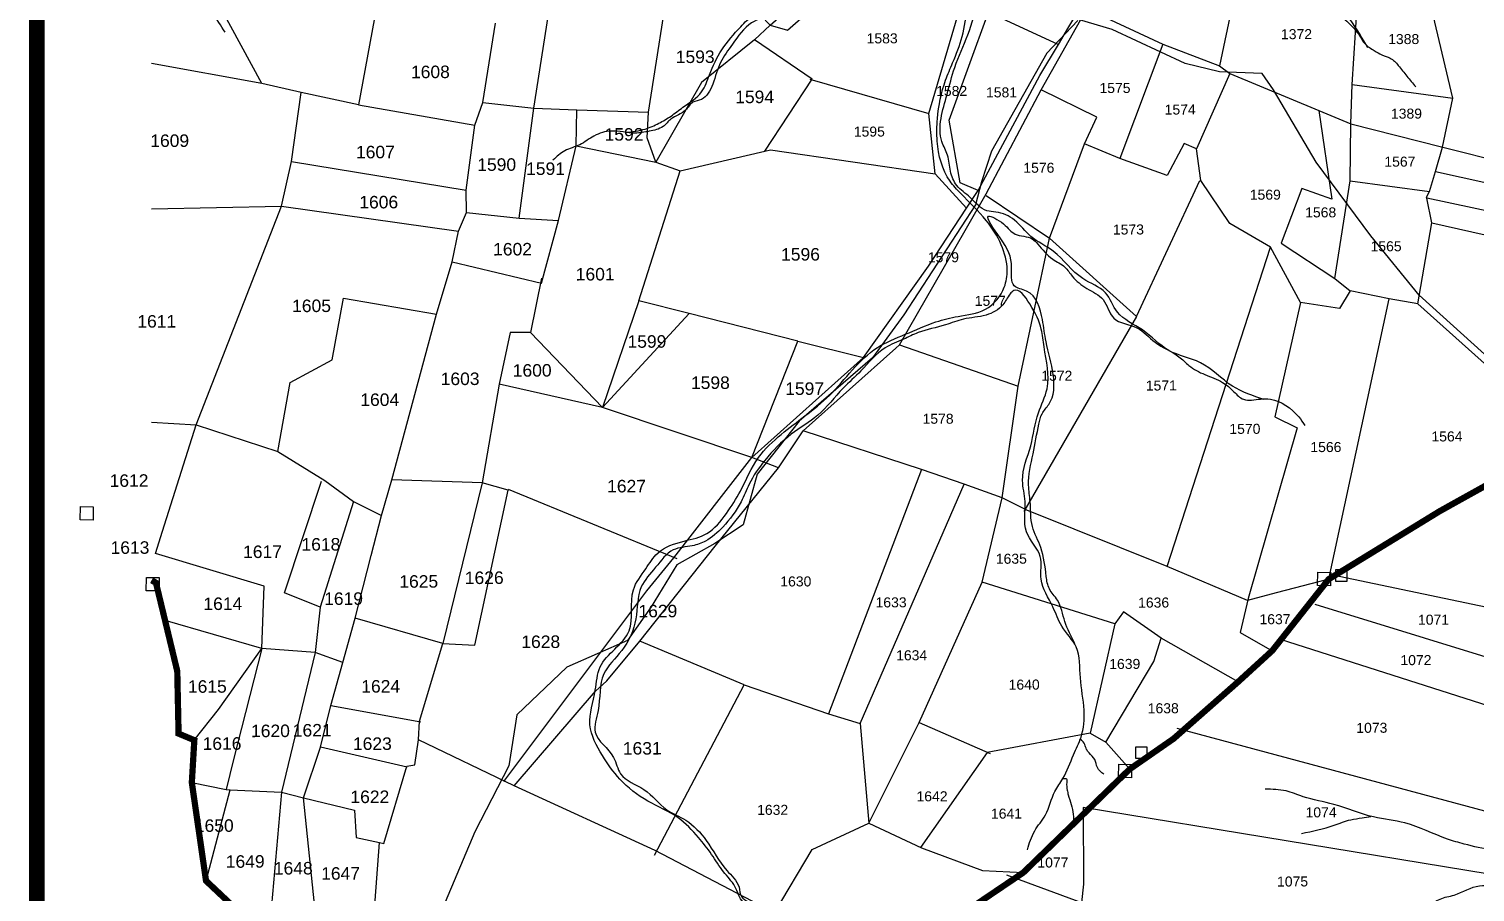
# Model space of a CAD drawing. Header units: inches. Extents: x 182366 to 215308, y 1619047 to 1632624.
# Drawn here: x 182366 to 184680, y 1622279 to 1623660 of the extents above; entities that cross this region are included whole.
import ezdxf
from ezdxf.enums import TextEntityAlignment as Align

# ---------------------------------------------------------------- set-up
doc = ezdxf.new("R2010")
doc.units = ezdxf.units.IN
doc.header["$MEASUREMENT"] = 0
doc.linetypes.add('HIDDEN2', pattern=[0.1875, 0.125, -0.0625])
for name, color, linetype in [('BOUNDRY STONES', 240, 'Continuous'), ('PLOT', 7, 'Continuous'), ('PLOT NO', 7, 'Continuous'), ('PLOTS', 7, 'Continuous'), ('ROAD', 1, 'Continuous'), ('STREAM', 4, 'Continuous'), ('VILLAGE BOUNDARY', 5, 'Continuous'), ('VILLAGE BOUNDRY STONES', 1, 'Continuous')]:
    doc.layers.add(name, color=color, linetype=linetype)
doc.styles.get("Standard").update_dxf_attribs({"font": 'arial.ttf'})

msp = doc.modelspace()

# ---------------------------------------------------------------- linework, layer by layer
at = {"color": 5, "const_width": 25}
msp.add_lwpolyline([(182378.6, 1632166.8), (191929.3, 1632166.8), (191929.3, 1619118.1), (182378.6, 1619118.1)], close=True, dxfattribs=at)
at = {"layer": 'BOUNDRY STONES'}
for points in [[(184456.9, 1622794.5), (184474.7, 1622794.5), (184474.7, 1622775.5), (184456.9, 1622775.5)], [(184136.9, 1622511.1), (184154.7, 1622511.1), (184154.8, 1622492.2), (184137, 1622492.1)]]:
    msp.add_lwpolyline(points, close=True, dxfattribs=at)
at = {"layer": 'PLOT'}
for points in [[(184462.5, 1622784.2), (184709, 1622732.2)], [(184773.8, 1622630.9), (184423.7, 1622738.9)], [(184753.9, 1622559.5), (184368.4, 1622682.7)], [(184202.5, 1622540.6), (184716.7, 1622402.6)], [(184052.6, 1622413.9), (184053.3, 1622291), (184050.1, 1622261.9), (184038.6, 1622175.9), (184020.3, 1622114), (184052.8, 1622097), (184043.7, 1622046.1), (184034.9, 1621994.4), (183986.6, 1622015.4), (183958.2, 1621938.2), (184093.3, 1621879.7), (184071, 1621792.4), (184093.9, 1621787.3), (184077.3, 1621627.1), (184078.2, 1621436.5), (184075.9, 1621426.6)], [(184702.2, 1622307), (184052.6, 1622413.9)], [(183929.8, 1622305.9), (184050.1, 1622261.9), (184674.2, 1622190.7)]]:
    msp.add_lwpolyline(points, dxfattribs=at)
at = {"layer": 'PLOTS'}
for points in [[(183701, 1623133.9), (183805.1, 1623280), (183866.1, 1623372.6), (183884.9, 1623401.2), (183983.6, 1623585), (184013, 1623634.6), (184029.9, 1623663.1), (184049.6, 1623696.2), (184167, 1623984.4), (184217.2, 1624118.8), (184224.9, 1624139.4), (184314.2, 1624291.5), (184329.9, 1624311.5), (184383.6, 1624392.8), (184508.3, 1624680.3)], [(182738.8, 1623572.1), (182609.6, 1623810.2), (182714.1, 1624191.8), (182763.3, 1624312.5)], [(183092.1, 1623541.8), (183173.8, 1623532.7), (183242.6, 1623530.4), (183357.5, 1623526.7), (183394, 1623761.7), (183450.6, 1623760), (183470.9, 1623845.8), (183453.7, 1623850.4), (183375.1, 1623847.5), (183399.1, 1623871.7), (183441.8, 1623873.7), (183453.7, 1623850.4)], [(184627.8, 1623470.7), (184644.2, 1623549), (184607.8, 1623702.1), (184619, 1623722.2), (184600.5, 1623874.2)], [(183150.2, 1623356.6), (183173.8, 1623532.7), (183226.1, 1623867.8)], [(182886.4, 1623841.1), (182931.8, 1623826.5), (182922.4, 1623694.2), (182893.2, 1623538.2), (182801.4, 1623558.1)], [(183450.6, 1623760), (183521.4, 1623697.1), (183552.2, 1623665.8), (183579.6, 1623657.5), (183731.9, 1623790.9)], [(183543.4, 1623464.2), (183619, 1623579.3), (183526.9, 1623642.1), (183552.2, 1623665.8), (183696.8, 1623793)], [(184310.2, 1623788.4), (184270.7, 1623600.5)], [(183815.7, 1623427.9), (183805.7, 1623524.1), (183869, 1623740)], [(184480.7, 1623507.7), (184482.8, 1623570.7), (184493.7, 1623737.4)], [(183884.9, 1623401.2), (183855.8, 1623413.6), (183838.5, 1623513.7), (183901, 1623686.6), (183895.6, 1623731.6)], [(183142.5, 1622448.3), (183272.7, 1622600), (183290.4, 1622616.8), (183343.5, 1622680.1), (183464.1, 1622832.1), (183565.2, 1622957.2), (183604.8, 1623016.4), (183753, 1623149.1), (183758.9, 1623154.4), (183842.9, 1623300.9), (183897.4, 1623395.9), (183985.6, 1623562.1), (184058.4, 1623691.8)], [(184058.4, 1623691.8), (184180.4, 1623635.2), (184270.7, 1623600.5), (184287.2, 1623588.4), (184429.5, 1623529), (184480.7, 1623507.7), (184626.1, 1623471.1), (184838, 1623417.7), (184856.3, 1623587.8), (184883.8, 1623588.7), (184936.6, 1623573.4), (185012.6, 1623563.6), (185043.5, 1623559.5), (185177.6, 1623528.3), (185356.2, 1623515.5), (185496.5, 1623501.9), (185531, 1623402.4)], [(182689.5, 1621584.9), (182700.2, 1621792.1), (182786.1, 1621958.5), (182802.3, 1621986.5), (182808.7, 1622092.5), (182808.6, 1622094.7), (182830.8, 1622181.9), (182805.1, 1622429.3), (182832.6, 1622510.4), (182848.9, 1622577), (182868.5, 1622645.9), (182888.1, 1622716.8), (182913.4, 1622817.2), (182930.3, 1622880.9), (182946.6, 1622938.1), (183017.9, 1623203.2), (183043, 1623286.9), (183053.3, 1623336.3), (183066, 1623366), (183065.7, 1623401.6), (183079.3, 1623505.9), (183092.1, 1623541.8), (183112.3, 1623669)], [(183901, 1623686.6), (184013, 1623634.6)], [(183526.9, 1623642.1), (183442.3, 1623573.9), (183369.1, 1623446.2), (183408.2, 1623432.7)], [(184180.4, 1623635.2), (184111.2, 1623452.1)], [(182630.7, 1622521.6), (182669.4, 1622570.6), (182738.5, 1622668.3), (182742.4, 1622768.1), (182568.7, 1622820.1), (182579.8, 1622855.9), (182633.8, 1623026), (182770.4, 1623376), (182785.9, 1623447.4), (182801.4, 1623558.1), (182738.8, 1623572.1), (182562.3, 1623604.2)], [(183615.2, 1623579.1), (183805.7, 1623524.1)], [(184287.2, 1623588.4), (184234.2, 1623467.8)], [(184824.7, 1623000.2), (184729.8, 1623092.7), (184587.9, 1623219.8), (184542.3, 1623227.6), (184480, 1623240.8), (184462.7, 1623212.4), (184400.3, 1623222), (184352.2, 1623310.7), (184287.2, 1623348.2), (184240.7, 1623416.9), (184234.2, 1623467.8), (184214.3, 1623476.4), (184187.3, 1623425), (184111.2, 1623452.1), (184054.8, 1623475.9), (184074.8, 1623518.5), (183985.6, 1623562.1)], [(184482.8, 1623570.7), (184644.2, 1623549)], [(182893.2, 1623538.2), (183079.3, 1623505.9)], [(183066, 1623366), (183150.2, 1623356.6), (183213.3, 1623353.1), (183241.4, 1623472.5), (183242.6, 1623530.4)], [(183369.1, 1623446.2), (183355.3, 1623485.2), (183357.5, 1623526.7)], [(184429.5, 1623529), (184450.4, 1623387.1), (184402.3, 1623404.2), (184369.4, 1623316.9), (184455.2, 1623260.3), (184480, 1623240.8)], [(184455.2, 1623260.3), (184480.1, 1623416.8), (184480.7, 1623507.7)], [(183241.4, 1623472.5), (183369.1, 1623446.2)], [(183341.8, 1623224.6), (183408.2, 1623432.7), (183543.4, 1623464.2), (183552.4, 1623466.3), (183815.7, 1623427.9), (183866.1, 1623372.6)], [(183510.1, 1622610.3), (183645.5, 1622563.9), (183696, 1622548.2), (183709.6, 1622388.9), (183790.3, 1622549.9), (183891.2, 1622774.3), (183922.9, 1622909.6), (183948.9, 1623088.2), (183998.7, 1623324.6), (184054.8, 1623475.9)], [(184587.9, 1623219.8), (184610.6, 1623349.5), (184602.4, 1623388.7), (184601.9, 1623390.7), (184607, 1623399.3), (184616.4, 1623431.6), (184627.8, 1623470.7)], [(182785.9, 1623447.4), (183065.7, 1623401.6)], [(183897.3, 1623393.1), (183998.7, 1623324.6), (184138, 1623199.4), (184239.5, 1623417)], [(184480.1, 1623416.8), (184607, 1623399.3)], [(184616.4, 1623431.6), (184831.4, 1623384)], [(184827.3, 1623341.1), (184602.4, 1623388.7)], [(182562.3, 1623371.7), (182770.4, 1623376), (183053.3, 1623336.3)], [(183043, 1623286.9), (183186, 1623253), (183213.3, 1623353.1)], [(184610.6, 1623349.5), (184823.6, 1623301.6)], [(184187.1, 1622799.3), (184352.2, 1623310.7)], [(183186.2, 1623261.1), (183168.7, 1623174.1)], [(182764.2, 1622983.3), (182784, 1623094), (182851.1, 1623130.2), (182869.2, 1623228.9), (183017.9, 1623203.2)], [(184445.5, 1622779.2), (184542.3, 1623227.6)], [(183596.1, 1623160), (183422.3, 1623204.1), (183341.8, 1623224.6), (183283.9, 1623054.1), (183168.7, 1623174.1), (183135.8, 1623173.9), (183118.4, 1623091.5)], [(183283.9, 1623054.1), (183422.3, 1623204.1)], [(184400.3, 1623222), (184359.3, 1623038.9), (184395.2, 1623021.2), (184316.6, 1622748.1), (184304.1, 1622693.8), (184355.1, 1622664.7)], [(184138, 1623199.4), (183957.5, 1622887.5)], [(183125.9, 1622455.6), (183354.4, 1622760.5), (183398, 1622813.4), (183522.7, 1622973.9), (183596.1, 1623160), (183701, 1623133.9), (183522.7, 1622973.9)], [(183758.9, 1623154.4), (183948.9, 1623088.2)], [(183565.2, 1622957.2), (183522.7, 1622973.9), (183283.9, 1623054.1), (183118.4, 1623091.5), (183091.4, 1622933.3), (183028.4, 1622676.5), (182888.1, 1622716.8)], [(182562.3, 1623030.2), (182633.8, 1623026), (182764.2, 1622983.3), (182839.3, 1622937), (182885.3, 1622903.6), (182930.3, 1622880.9)], [(184445.5, 1622779.2), (184361.4, 1622757.1), (184315.7, 1622745.1), (184187.1, 1622799.3), (183962.8, 1622889.4), (183922.9, 1622909.6), (183862.1, 1622931), (183794.3, 1622954.8), (183604.8, 1623016.4)], [(183794.3, 1622954.8), (183645.5, 1622563.9)], [(182626.7, 1622453.8), (182681.5, 1622442.5), (182687.9, 1622442), (182770.2, 1622438.2), (182805.1, 1622429.3), (182887.2, 1622409.8), (182889.6, 1622366.1), (182927.2, 1622357.7), (182933.9, 1622356.2), (182970.5, 1622480.1), (182983.5, 1622482), (182989.4, 1622522.1), (182991.1, 1622551.8), (183028.4, 1622676.5), (183079.2, 1622673.6), (183132.6, 1622921.8), (183091.4, 1622933.3), (182946.6, 1622938.1)], [(182832.1, 1622734.3), (182774.8, 1622757.2), (182834.4, 1622935.9)], [(183696, 1622548.2), (183862.1, 1622931)], [(182885.3, 1622903.6), (182832.1, 1622734.3), (182824.2, 1622661.7)], [(183132.9, 1622923.2), (183402.4, 1622812.1)], [(184103.2, 1622707.7), (183891.2, 1622774.3)], [(184300.8, 1622615.1), (184177.4, 1622684.7), (184117.4, 1622726.8), (184103.2, 1622707.7), (184063.8, 1622532.8), (183899, 1622501.9), (183792.7, 1622349.9)], [(182868.5, 1622645.9), (182824.2, 1622661.7), (182738.5, 1622668.3), (182583.9, 1622713)], [(183366.7, 1622337.4), (183510.1, 1622610.3), (183343.5, 1622680.1)], [(184088.8, 1622518.6), (184165.7, 1622647.5), (184177.4, 1622684.7)], [(182738.5, 1622668.3), (182693.2, 1622490.5), (182681.5, 1622442.5)], [(182824.2, 1622661.7), (182770.2, 1622438.2), (182751.1, 1622220.7)], [(182848.9, 1622577), (182993, 1622551)], [(183790.3, 1622549.9), (183903.8, 1622500.3)], [(184063.8, 1622532.8), (184088.8, 1622518.6), (184127.1, 1622475.2)], [(182971.4, 1622478.5), (182832.6, 1622510.4)], [(183657.7, 1622052.5), (183514.5, 1622185.5), (183559, 1622245.4), (183367.7, 1622345.1), (183142.5, 1622448.3), (182989.4, 1622522.1)], [(182649.4, 1622296.6), (182687.9, 1622442)], [(183559, 1622245.4), (183619.2, 1622346.8), (183709.6, 1622388.9), (183794, 1622349.3), (183891.6, 1622313.2), (183957.1, 1622309.9)], [(182886.8, 1622018.1), (182911.6, 1622150.7), (182927.2, 1622357.7)]]:
    msp.add_lwpolyline(points, dxfattribs=at)
at = {"layer": 'ROAD'}
msp.add_line((184694.9, 1623139), (184590.5, 1623233.7), dxfattribs=at)
for points in [[(184590.5, 1623233.7), (184513.1, 1623328.4), (184425.3, 1623446.4), (184357.2, 1623562.2), (184338.9, 1623588.4), (184270.6, 1623591.1), (184215.9, 1623604.3), (184099.1, 1623658.8), (183994.4, 1623689.4), (183889.6, 1623746.4), (183794.5, 1623838), (183738.4, 1623917.7), (183565.4, 1623977.5), (183419.9, 1624028.2), (183341.8, 1624086.1), (183249.5, 1624199.7), (183088.5, 1624329.2), (182825.8, 1624522.2), (182718.6, 1624578), (182581.5, 1624640.6), (182562.3, 1624662)], [(184044.2, 1623673.3), (183994.4, 1623620.9), (183906.3, 1623464.1), (183889.9, 1623415.2), (183880.4, 1623378.3), (183766, 1623202.3), (183715.4, 1623133.2), (183598.1, 1623031.8), (183531.1, 1622947.2), (183508.9, 1622865.9), (183463.5, 1622836.2), (183402.4, 1622801.9), (183361.4, 1622734.9), (183323.6, 1622681), (183226.6, 1622638.6), (183146.8, 1622562), (183133.9, 1622480.3), (183079.5, 1622374.7), (183017.7, 1622228.1)]]:
    msp.add_lwpolyline(points, dxfattribs=at)
at = {"layer": 'STREAM'}
for points in [[(183321.5, 1623494.2), (183351.8, 1623499.5), (183373.8, 1623508.8), (183393.3, 1623520.2), (183412.3, 1623534.2), (183442.3, 1623559.1), (183454.9, 1623586.3), (183474.6, 1623626.1), (183504.8, 1623663.2), (183525.7, 1623681.7), (183548.7, 1623690.7), (183597.1, 1623697.6), (183632.5, 1623724.6), (183671.1, 1623757.1), (183698.3, 1623781.4), (183720.4, 1623843.6), (183719.6, 1623885.8), (183725, 1623913.1), (183733.2, 1623953.1), (183744.5, 1624003.3), (183797.2, 1624052.2), (183853.5, 1624101.5), (183888.7, 1624138.9), (183908.7, 1624173.7), (183918.1, 1624235), (183913.4, 1624309.2), (183916.4, 1624356.6), (183912, 1624403.9), (183905.2, 1624451.5), (183886.7, 1624525.5), (183875.1, 1624569.6), (183862.7, 1624606.6), (183832.7, 1624646.5), (183814.7, 1624698.7), (183800.4, 1624739.6), (183791.8, 1624770.6), (183786.3, 1624823.8), (183779.8, 1624893.2), (183781.2, 1624930.5), (183785.7, 1624957.9), (183780.5, 1624992.8), (183768, 1625022.5), (183762, 1625052.8), (183761.5, 1625058.1), (183739.6, 1625046.7), (183727.5, 1625033.8), (183721.7, 1625005.8), (183726.7, 1624957.2), (183730.5, 1624918.4), (183733, 1624879.7), (183727.8, 1624850.3), (183735.6, 1624780.2), (183731.4, 1624734.4), (183730.6, 1624695.1), (183739, 1624652.9), (183743.5, 1624617.4), (183748.8, 1624583.9), (183752.6, 1624547.1), (183749.8, 1624501.9), (183740.6, 1624469), (183703.2, 1624438.3), (183685.3, 1624428.2), (183671.8, 1624409.4), (183656.2, 1624385.5), (183633.7, 1624371.5), (183605.1, 1624351.1), (183587.6, 1624333.1), (183551.2, 1624316.1)], [(184508.3, 1623629.2), (184479.6, 1623674.8), (184459, 1623704.3), (184446.4, 1623735.4), (184422, 1623769.8), (184373.1, 1623846.5), (184360.1, 1623881.1), (184325.8, 1623908.7), (184291.5, 1623934.5), (184271.9, 1623949.5), (184239.8, 1623999), (184224.2, 1624062.3), (184208.7, 1624103.6), (184197.4, 1624130.7), (184179.7, 1624153.6), (184139.2, 1624200.7), (184125.8, 1624236.7), (184113.4, 1624279.2), (184094.8, 1624322.8), (184064, 1624354.1), (184037, 1624390.8), (184003.1, 1624417.9), (183987.5, 1624431.9), (184004.7, 1624474.3), (184025.4, 1624518.9), (184034.7, 1624543.4), (184031.9, 1624577.4), (184034.8, 1624613.9), (184052.9, 1624659.8), (184060.6, 1624713.9), (184059.5, 1624748.3), (184070.1, 1624792.2), (184074.5, 1624814.1), (184089.5, 1624836.8), (184113.7, 1624850.7), (184139.8, 1624875.7), (184153.4, 1624897.5), (184167.4, 1624910.9), (184172.7, 1624913.4), (184181.2, 1624876.2), (184174.2, 1624857.4), (184176.5, 1624838.4), (184161.8, 1624785.1), (184154.5, 1624753.5), (184160.5, 1624722.6), (184175.4, 1624693.6), (184200.8, 1624681.6), (184217.2, 1624667.2), (184225.9, 1624656.4), (184240.2, 1624599.5), (184248, 1624569.3), (184261.1, 1624542.2), (184274.7, 1624512.4), (184307.1, 1624480.4), (184336.9, 1624470.6), (184374.7, 1624485.2), (184391.3, 1624477.4), (184415.4, 1624400.9), (184414.5, 1624378)], [(184342.1, 1623066.8), (184291.4, 1623088.1), (184240.2, 1623125.6), (184189.9, 1623145.1), (184147.4, 1623178.1), (184107.4, 1623206.6), (184088.2, 1623237.4), (184052.1, 1623260.1), (184004.8, 1623304), (183969.1, 1623327.6), (183942.8, 1623353.7), (183913.1, 1623366.6), (183898.6, 1623368.7), (183872.1, 1623389.9), (183850.5, 1623409.2), (183840.4, 1623431.9), (183835.6, 1623457.5), (183826.8, 1623479.3), (183834.9, 1623554.7), (183847.2, 1623598.1), (183868.1, 1623650.1), (183881.5, 1623707), (183874.8, 1623745), (183827.3, 1623797.3), (183801, 1623827.3), (183780.8, 1623855), (183764.1, 1623876.9), (183747.1, 1623908.5), (183736.9, 1623950.1), (183755.6, 1624005.2), (183797.4, 1624043), (183844.5, 1624086.1), (183901.3, 1624130.7), (183915.1, 1624182.4), (183925, 1624236.4), (183929.6, 1624266.2), (183924, 1624294.1), (183947.9, 1624342), (183966.8, 1624383), (183982.5, 1624422.7), (183996.9, 1624414.5), (184012.1, 1624404.5), (184032.1, 1624392.7), (184041.9, 1624371.4), (184055.6, 1624353.5), (184071.6, 1624336.4), (184085.2, 1624311.5), (184093.5, 1624287.3), (184109.2, 1624256.1), (184118.4, 1624228.2), (184132.4, 1624203.7), (184146.3, 1624172.2), (184155.8, 1624160.5), (184167.4, 1624146.7), (184184, 1624138.4), (184191.1, 1624118.9), (184197.8, 1624101.2), (184206.1, 1624076.8), (184218.9, 1624048.9), (184230.8, 1624008.6), (184241.3, 1623982), (184258.5, 1623960.5), (184277.3, 1623929.3), (184317.7, 1623901.7), (184337.7, 1623889), (184350.7, 1623875.9), (184360.8, 1623855.9), (184365.4, 1623841.7), (184389.9, 1623804), (184406.3, 1623785.2), (184415.6, 1623767.9), (184428, 1623747.4), (184437.5, 1623739.2), (184450.2, 1623712.6), (184456.4, 1623693.1), (184474.5, 1623672), (184495.2, 1623648.3), (184503.8, 1623635.8), (184518.5, 1623624.9), (184530.7, 1623618.1), (184543.8, 1623613), (184556.8, 1623601.3), (184570.6, 1623584.3), (184584.8, 1623566.8)], [(183493.4, 1621987.4), (183527.4, 1622027.7), (183553.3, 1622064), (183573.2, 1622101.8), (183578.1, 1622140.9), (183584.4, 1622175.8), (183584.1, 1622197), (183570.1, 1622216.6), (183541, 1622234.8), (183529, 1622247.6), (183508.5, 1622262.3), (183495.5, 1622287.4), (183477.3, 1622311.1), (183458.3, 1622338.9), (183437.1, 1622366), (183404.7, 1622397.6), (183356.3, 1622424.1), (183311.5, 1622459.3), (183283.6, 1622497.1), (183263.7, 1622546.2), (183272.2, 1622601.6), (183279.9, 1622638.7), (183326.1, 1622696.3), (183333.1, 1622762.1), (183353.1, 1622796), (183372, 1622821), (183414.6, 1622840.2), (183450.5, 1622852.2), (183481.9, 1622884.3), (183504.3, 1622920.3), (183533.4, 1622974), (183569.7, 1623010.9), (183607.6, 1623040.5), (183646.8, 1623073.3), (183723.4, 1623149.8), (183768.1, 1623171), (183817.2, 1623190.9), (183852.6, 1623199.7), (183896.3, 1623211.1), (183926.5, 1623246.5), (183931.1, 1623273.6), (183921.7, 1623314.3), (183897.5, 1623353.3), (183856.9, 1623396.3), (183839.7, 1623416.1), (183819.2, 1623480), (183819.5, 1623516), (183832.7, 1623577.8), (183843.9, 1623605.4), (183859.1, 1623647.7), (183869, 1623694.2), (183874.4, 1623717.8), (183869.9, 1623739.2), (183840.5, 1623764.4), (183790.9, 1623827.9), (183763.6, 1623856.3), (183750.2, 1623882.3), (183740.6, 1623912.8), (183735.2, 1623934.2), (183731.8, 1623906.9), (183729, 1623886.9), (183726.4, 1623861.9), (183722.9, 1623827.2), (183709, 1623790.2), (183700.1, 1623775), (183669.8, 1623753.9), (183640, 1623722.1), (183619.6, 1623702.9), (183587.2, 1623683.9), (183557.6, 1623680.3), (183522.2, 1623669.4), (183491.6, 1623635.2), (183472.6, 1623606.1), (183460, 1623571.5), (183441.9, 1623546.9), (183428.3, 1623542.3), (183416.5, 1623529.7), (183393.2, 1623515.3), (183380.6, 1623503.5), (183358.4, 1623495.8), (183336.1, 1623492.9), (183297.7, 1623496.2), (183270.1, 1623488.3), (183247.3, 1623474.4), (183223.2, 1623464.6), (183204.5, 1623449.6)], [(184039.4, 1622676.5), (184023.4, 1622711.4), (184011.4, 1622745.7), (183998.6, 1622763.6), (183993.7, 1622783.7), (183984.9, 1622829.8), (183971.5, 1622863.4), (183967.9, 1622903.1), (183965.4, 1622929.5), (183972.5, 1622979.9), (183981.8, 1623027.2), (183987, 1623043.8), (183997.6, 1623058.8), (183993.4, 1623159.2), (183987.5, 1623194.5), (183962, 1623240.3), (183942.4, 1623248.6), (183938.2, 1623278), (183919.8, 1623325.5), (183901.1, 1623359.8), (183925.1, 1623347.8), (183944.1, 1623331.2), (183971.3, 1623323.6), (183980, 1623315.5), (184004.1, 1623291.2), (184023.3, 1623278.5), (184035.3, 1623263.8), (184058.7, 1623244.4), (184084.5, 1623226.5), (184101.5, 1623197.1), (184138.6, 1623181.4), (184167.7, 1623158.3), (184206, 1623135.1), (184222, 1623121.1), (184247.3, 1623106.6), (184275.7, 1623094.1), (184293.9, 1623079.2), (184309.1, 1623067), (184336.4, 1623067.4), (184352.2, 1623067.1), (184397.5, 1623038.9), (184407.3, 1623025)], [(183963.4, 1622346.3), (183975.1, 1622376.3), (183992.2, 1622401.9), (184007.5, 1622439.6), (184020.3, 1622460.2), (184037.3, 1622498.4), (184049.3, 1622526.6), (184054.1, 1622569.5), (184048.2, 1622621.6), (184041.5, 1622670.8), (184018.6, 1622703.8), (184004.2, 1622734.9), (183985.5, 1622779.2), (183984.1, 1622815.4), (183961.8, 1622855.2), (183959.9, 1622903.6), (183955.7, 1622937), (183968.7, 1622992.6), (183981.1, 1623045.6), (183994.9, 1623084), (183990.2, 1623151.1), (183985.7, 1623179), (183967.2, 1623219.8), (183941.6, 1623240.9), (183935.9, 1623235.7), (183924.1, 1623218.1), (183897.3, 1623201.8), (183861.3, 1623195.2), (183832.3, 1623186.1), (183788.6, 1623173.7), (183765.4, 1623163.2), (183736.1, 1623149.3), (183697.2, 1623112.6), (183668.6, 1623084.7), (183628, 1623041.7), (183585.8, 1623011.2), (183543.4, 1622969.2), (183518.2, 1622931), (183505.4, 1622903.1), (183476, 1622862.6), (183448.6, 1622840.1), (183427.3, 1622832.6), (183397, 1622826.1), (183368.7, 1622798.3), (183345.8, 1622766.7), (183337.1, 1622715.9), (183314.4, 1622664.9), (183285.9, 1622627.6), (183276.6, 1622569), (183272.2, 1622534.4), (183301.2, 1622494.1), (183312.6, 1622467.8), (183350, 1622442.6), (183386.5, 1622410.4), (183416.8, 1622393.5), (183449.6, 1622361.1), (183482.6, 1622313.2), (183502.1, 1622286.3), (183505.9, 1622271.5), (183531.3, 1622254.7), (183542.7, 1622236.9), (183573, 1622220.8), (183595.9, 1622201.6), (183616, 1622185.7), (183636.5, 1622169), (183653.8, 1622154.8), (183671.1, 1622141), (183693.7, 1622127.9)], [(184486.9, 1622001.4), (184506, 1622017.7), (184539.1, 1622022.2), (184597.1, 1622019.9), (184639.6, 1622015.4), (184667.9, 1622001.2), (184698.3, 1622002), (184748.2, 1622016.5), (184792.3, 1622017), (184833.8, 1622006.3), (184871.8, 1622000.3), (184903.1, 1621992.6), (184941.7, 1621972.7), (184978.8, 1621955), (184999.3, 1621947.5), (185031.3, 1621961.1), (185066, 1621982), (185115, 1622008.7), (185157.9, 1622035.6), (185213.8, 1622056.8), (185255.8, 1622074.9), (185281.7, 1622090.3), (185291.6, 1622094.7), (185326.9, 1622087.5), (185365.8, 1622093.6), (185400.7, 1622101.6), (185431.9, 1622101.3), (185462.5, 1622105.2), (185488.8, 1622114.4), (185502.7, 1622119.3), (185509.4, 1622121), (185516.2, 1622152.4), (185511.1, 1622176.1), (185512.7, 1622197.7), (185507.3, 1622207.4), (185505, 1622228.5), (185503.2, 1622244.2), (185497.8, 1622264.4), (185500.6, 1622284.1), (185500.9, 1622310.4), (185512.5, 1622347.6), (185521.9, 1622380.2), (185538.4, 1622424.4), (185552.7, 1622469.3), (185575.6, 1622484.1), (185594.9, 1622499.7), (185611.4, 1622515.7), (185624, 1622549.6), (185635.9, 1622565.8), (185687.6, 1622634.5), (185698.6, 1622662.2), (185722.8, 1622667.4), (185760, 1622663), (185782.1, 1622663.8), (185794.6, 1622693.8), (185814.8, 1622750.5), (185836.7, 1622802), (185859.8, 1622872.3), (185867.6, 1622894), (185871.3, 1622908.9), (185861.1, 1622913.8), (185848.9, 1622916.3), (185837.2, 1622914.9), (185827.6, 1622913.9), (185812.8, 1622915.4), (185794.2, 1622905.2), (185785.2, 1622887.7), (185770.5, 1622880.4), (185743.8, 1622877.4), (185725.8, 1622875.8), (185722.1, 1622847.1), (185708.8, 1622831.6), (185670.4, 1622830.5), (185640.5, 1622825.6), (185631.6, 1622825.5), (185627.2, 1622828.8), (185630.3, 1622836.7)], [(185726.2, 1622876.1), (185698.8, 1622884.3), (185673.2, 1622899), (185653.3, 1622893), (185646.1, 1622860.5), (185636, 1622839.2), (185627, 1622823.5), (185603.1, 1622813.6), (185552.3, 1622809.9), (185529.5, 1622788.7), (185501, 1622777.9), (185481.6, 1622772.8), (185451.4, 1622746.1), (185422.9, 1622722.8), (185426.3, 1622715.4), (185398.7, 1622701.8), (185376.1, 1622696.4), (185347.3, 1622695), (185323.5, 1622694.1), (185286.5, 1622687.7), (185263.8, 1622631), (185258.2, 1622593.7), (185241.2, 1622570.5), (185227.4, 1622539), (185222.5, 1622517.5), (185189.6, 1622488.9), (185162.4, 1622471.7), (185131.3, 1622464.5), (185071.8, 1622469.9), (185029, 1622455.5), (185001.4, 1622441.6), (184992.1, 1622415.9), (184967.7, 1622407.7), (184923.8, 1622397.7), (184907.2, 1622374.1), (184848.5, 1622364.1), (184831.3, 1622340.1), (184805.1, 1622337.9), (184764.8, 1622346.9), (184728.9, 1622347.2), (184707.8, 1622346.9), (184662.2, 1622355.4), (184635.5, 1622363.4), (184567.5, 1622389.1), (184517.3, 1622398.7), (184453.7, 1622418.8), (184404.6, 1622431.2), (184377.2, 1622440.3), (184343.8, 1622443.3)], [(184085.5, 1622467.1), (184075.5, 1622478), (184071.1, 1622490.7), (184062.2, 1622501.3), (184058, 1622506.9), (184055.4, 1622514.7), (184048.7, 1622523)], [(184020, 1622459.8), (184026, 1622459.7), (184026.4, 1622453.9), (184027.3, 1622441.6), (184028.8, 1622434.1), (184033.7, 1622418.7), (184036.7, 1622403), (184038, 1622387.6)], [(184402, 1622372.3), (184454.2, 1622385.4), (184480.8, 1622394.3), (184498.9, 1622397.2), (184513, 1622399.7)], [(184572.2, 1622235.7), (184585, 1622243.2), (184604.9, 1622255.6), (184623.6, 1622267.4), (184646.3, 1622273.8), (184686.8, 1622288.7), (184725.2, 1622282.1), (184758.8, 1622274.2), (184784.1, 1622271), (184804, 1622265.6), (184820.1, 1622287.5), (184861.7, 1622297.8), (184880.3, 1622290.4), (184912.9, 1622280.3), (184931.5, 1622270.7), (184948.3, 1622259.3), (184960.5, 1622244.2), (184996.8, 1622234.1), (185022.9, 1622229.2), (185039.3, 1622232.7), (185065.4, 1622228.4), (185092.7, 1622225.7), (185153.9, 1622214.4), (185216.9, 1622202.2), (185280.8, 1622187.8), (185303.8, 1622184.5), (185306.6, 1622167.4), (185304.5, 1622152.9), (185306.8, 1622133.1), (185307.1, 1622117), (185300, 1622103.1), (185300.1, 1622092.2)]]:
    msp.add_spline(points, degree=3, dxfattribs=at)
msp.add_open_spline([(182679.8, 1623654.4), (182666.6, 1623675.3), (182643.5, 1623711.9), (182615.4, 1623764.3), (182583.3, 1623801.4), (182569.7, 1623828.6), (182562.3, 1623840.8)], degree=3, knots=[0, 0, 0, 0, 74.231364, 129.857393, 177.714525, 220.427507, 220.427507, 220.427507, 220.427507], dxfattribs=at)
at = {"layer": 'VILLAGE BOUNDARY', "linetype": 'HIDDEN2', "ltscale": 140}
for points in [[(184824.7, 1623000.2, 10, 10, 0), (184623.1, 1622888, 10, 10, 0), (184445.5, 1622779.2, 10, 10, 0), (184355.1, 1622664.7, 10, 10, 0), (184300.8, 1622615.1, 10, 10, 0), (184223.7, 1622547.2, 10, 10, 0), (184197.4, 1622524, 10, 10, 0), (184127.1, 1622475.2, 10, 10, 0), (183957.1, 1622309.9, 10, 10, 0), (183877.4, 1622256, 10, 10, 0)], [(183877.4, 1622256, 10, 10, 0), (183957.1, 1622309.9, 10, 10, 0), (184127.1, 1622475.2, 10, 10, 0), (184197.4, 1622524, 10, 10, 0), (184223.7, 1622547.2, 10, 10, 0), (184300.8, 1622615.1, 10, 10, 0), (184355.1, 1622664.7, 10, 10, 0), (184445.5, 1622779.2, 10, 10, 0), (184623.1, 1622888, 10, 10, 0), (184824.7, 1623000.2, 10, 10, 0)], [(182697.7, 1622251.1, 10, 10, 0), (182649.4, 1622296.6, 10, 10, 0), (182626.7, 1622453.8, 10, 10, 0), (182630.7, 1622521.6, 10, 10, 0), (182605.5, 1622532.1, 10, 10, 0), (182603.4, 1622632, 10, 10, 0), (182583.9, 1622713, 10, 10, 0), (182569.3, 1622773.5, 10, 10, 0), (182562.3, 1622777.4, 10, 10, 0)]]:
    msp.add_lwpolyline(points, format="xyseb", dxfattribs=at)
at = {"layer": 'VILLAGE BOUNDRY STONES'}
for points in [[(182448.5, 1622895.4), (182469.1, 1622895), (182468.7, 1622873.8), (182448, 1622874.2)], [(184428.1, 1622790.4), (184448.7, 1622790), (184448.3, 1622768.7), (184427.6, 1622769.1)], [(182554, 1622782.1), (182574.7, 1622781.7), (182574.3, 1622760.4), (182553.6, 1622760.8)], [(184109.7, 1622483), (184130.4, 1622482.6), (184130, 1622461.3), (184109.3, 1622461.7)]]:
    msp.add_lwpolyline(points, close=True, dxfattribs=at)

# ---------------------------------------------------------------- texts
at = {"layer": 'PLOT NO'}
for s, height, p in [('1583', 16, (183731.1, 1623644.5)), ('1372', 16, (184394, 1623651.3)), ('1388', 16, (184565.5, 1623643.4)), ('1593', 20, (183432, 1623615.1)), ('1608', 20, (183008.4, 1623590.9)), ('1575', 16, (184103.6, 1623565.1)), ('1594', 20, (183527.1, 1623550.9)), ('1582', 16, (183842.3, 1623560.4)), ('1581', 16, (183922.1, 1623558.1)), ('1574', 16, (184207.9, 1623530.7)), ('1389', 16, (184569.9, 1623524.1)), ('1595', 16, (183710.6, 1623495.4)), ('1609', 20, (182591.3, 1623480.8)), ('1592', 20, (183318.1, 1623490.9)), ('1607', 20, (182920.4, 1623462.6)), ('1590', 20, (183114.4, 1623442.6)), ('1591', 20, (183192.6, 1623436)), ('1576', 16, (183981.8, 1623437.5)), ('1567', 16, (184559.4, 1623447.3)), ('1606', 20, (182925.7, 1623382.5)), ('1569', 16, (184344.1, 1623394.4)), ('1568', 16, (184432.7, 1623366.1)), ('1573', 16, (184125.1, 1623338.7)), ('1565', 16, (184537.3, 1623311.9)), ('1602', 20, (183139.8, 1623307.2)), ('1596', 20, (183600.5, 1623299)), ('1579', 16, (183829.1, 1623294.3)), ('1601', 20, (183272, 1623267.2)), ('1605', 20, (182818.2, 1623216.6)), ('1577', 16, (183904.1, 1623224.6)), ('1611', 20, (182570.6, 1623191.8)), ('1599', 20, (183354.8, 1623159.5)), ('1603', 20, (183055.9, 1623099.8)), ('1600', 20, (183171.2, 1623113.3)), ('1572', 16, (184010.5, 1623104.7)), ('1598', 20, (183456.3, 1623093.6)), ('1597', 20, (183607.1, 1623084.1)), ('1571', 16, (184177.7, 1623089.1)), ('1604', 20, (182927.3, 1623066.4)), ('1578', 16, (183820.6, 1623035.9)), ('1570', 16, (184311.4, 1623019.7)), ('1566', 16, (184441, 1622990.6)), ('1564', 16, (184634.7, 1623007.6)), ('1612', 20, (182526.2, 1622937)), ('1627', 20, (183322.2, 1622928.1)), ('1613', 20, (182527.7, 1622829.8)), ('1617', 20, (182739.8, 1622823.1)), ('1618', 20, (182833.2, 1622835)), ('1635', 16, (183937.8, 1622811.9)), ('1625', 20, (182989.7, 1622775.6)), ('1626', 20, (183094.5, 1622781.5)), ('1630', 16, (183593, 1622775.6)), ('1614', 20, (182676.3, 1622739.9)), ('1619', 20, (182869.5, 1622748.1)), ('1633', 16, (183745.4, 1622742.1)), ('1636', 16, (184165.4, 1622741.8)), ('1629', 20, (183372.3, 1622728.2)), ('1637', 16, (184359.6, 1622715.2)), ('1071', 16, (184613.2, 1622714.4)), ('1628', 20, (183184.9, 1622679.1)), ('1634', 16, (183778.3, 1622657.5)), ('1639', 16, (184119.2, 1622643.6)), ('1072', 16, (184585.1, 1622649.7)), ('1615', 20, (182651.5, 1622607.5)), ('1624', 20, (182928.8, 1622607.8)), ('1640', 16, (183958.3, 1622610.5)), ('1638', 16, (184180.8, 1622572.7)), ('1620', 20, (182752.5, 1622536.5)), ('1621', 20, (182819.3, 1622537.5)), ('1073', 16, (184514.5, 1622541.4)), ('1616', 20, (182675, 1622516.2)), ('1623', 20, (182915.5, 1622516)), ('1631', 20, (183347.3, 1622508.6)), ('1622', 20, (182911.5, 1622431)), ('1642', 16, (183810.9, 1622431.8)), ('1632', 16, (183555.9, 1622410.1)), ('1650', 20, (182662.6, 1622384.9)), ('1641', 16, (183930, 1622404.1)), ('1074', 16, (184433.3, 1622406.1)), ('1649', 20, (182712.1, 1622327.5)), ('1648', 20, (182789, 1622316.7)), ('1077', 16, (184004.3, 1622325.9)), ('1647', 20, (182864.7, 1622308.4)), ('1075', 16, (184387.7, 1622295.5))]:
    msp.add_text(s, height=height, rotation=0.1882, dxfattribs=at).set_placement(p, align=Align.MIDDLE_CENTER)

doc.saveas('drawing.dxf')
